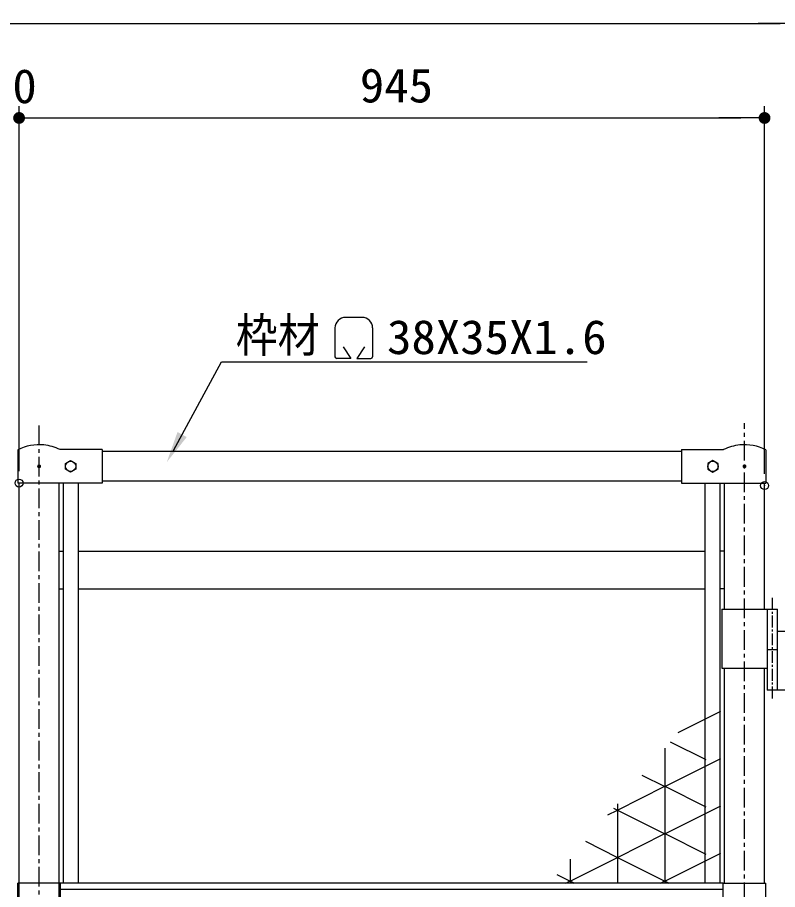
# Model space of a CAD drawing. Units: millimetres, scale not verified. Extents: x -4425 to 4425, y -3150 to 3150.
# Drawn here: x 1653 to 2617, y 496 to 1602 of the extents above; entities that cross this region are included whole.
import ezdxf
from ezdxf.enums import TextEntityAlignment as Align

# ---------------------------------------------------------------- set-up
doc = ezdxf.new("R2010")
doc.units = ezdxf.units.MM
doc.header["$LTSCALE"] = 20
doc.header["$PDMODE"] = 32
doc.header["$PDSIZE"] = 10
for name, pattern in [('DASHED', [7.5, 6, -1.5]), ('USER1', [2, 1.25, -0.25, 0.25, -0.25]), ('USER3', [1.125, 0.75, -0.125, 0.125, -0.125])]:
    doc.linetypes.add(name, pattern=pattern)
for name, color, linetype, lineweight in [('0-0_BUHIN', 7, 'Continuous', 25), ('0-2_KOUZOU', 7, 'Continuous', 25), ('0-3_SUNPOU', 1, 'Continuous', 25), ('0-D_AMI-HATCH', 6, 'Continuous', 25)]:
    doc.layers.add(name, color=color, linetype=linetype, lineweight=lineweight)
doc.layers.add('0-5_DEFPOINTS', color=7, linetype='Continuous')
doc.styles.add('ＭＳ ゴシック', font='')
doc.styles.get('ＭＳ ゴシック').set_extended_font_data('MS Gothic')

# ---------------------------------------------------------------- blocks, each defined once
blk = doc.blocks.new('M1')
at = {"layer": '0-3_SUNPOU'}
blk.add_line((-5, 0), (-38.58, 0), dxfattribs=at)
for points in [[(0, 0), (-5, 0), (-4.96, 0.63)], [(0, 0), (-4.96, -0.63), (-5, 0)], [(0, 0), (-4.96, 0.63), (-4.84, 1.24)], [(0, 0), (-4.84, -1.24), (-4.96, -0.63)], [(0, 0), (-4.84, 1.24), (-4.65, 1.84)], [(0, 0), (-4.65, -1.84), (-4.84, -1.24)], [(0, 0), (-4.65, 1.84), (-4.38, 2.41)], [(0, 0), (-4.38, -2.41), (-4.65, -1.84)], [(0, 0), (-4.38, 2.41), (-4.05, 2.94)], [(0, 0), (-4.05, -2.94), (-4.38, -2.41)], [(0, 0), (-4.05, 2.94), (-3.64, 3.42)], [(0, 0), (-3.64, -3.42), (-4.05, -2.94)], [(0, 0), (-3.64, 3.42), (-3.19, 3.85)], [(0, 0), (-3.19, -3.85), (-3.64, -3.42)], [(0, 0), (-3.19, 3.85), (-2.68, 4.22)], [(0, 0), (-2.68, -4.22), (-3.19, -3.85)], [(0, 0), (-2.68, 4.22), (-2.13, 4.52)], [(0, 0), (-2.13, -4.52), (-2.68, -4.22)], [(0, 0), (-2.13, 4.52), (-1.55, 4.76)], [(0, 0), (-1.55, -4.76), (-2.13, -4.52)], [(0, 0), (-1.55, 4.76), (-0.94, 4.91)], [(0, 0), (-0.94, -4.91), (-1.55, -4.76)], [(0, 0), (-0.94, 4.91), (-0.31, 4.99)], [(0, 0), (-0.31, -4.99), (-0.94, -4.91)], [(0, 0), (-0.31, 4.99), (0.31, 4.99)], [(0, 0), (0.31, -4.99), (-0.31, -4.99)], [(0, 0), (0.31, 4.99), (0.94, 4.91)], [(0, 0), (0.94, 4.91), (1.55, 4.76)], [(0, 0), (1.55, 4.76), (2.13, 4.52)], [(0, 0), (2.13, 4.52), (2.68, 4.22)], [(0, 0), (2.68, 4.22), (3.19, 3.85)], [(0, 0), (3.19, 3.85), (3.64, 3.42)], [(0, 0), (3.64, 3.42), (4.05, 2.94)], [(0, 0), (4.05, 2.94), (4.38, 2.41)], [(0, 0), (4.38, 2.41), (4.65, 1.84)], [(0, 0), (4.65, 1.84), (4.84, 1.24)], [(0, 0), (4.84, 1.24), (4.96, 0.63)], [(0, 0), (4.96, 0.63), (5, 0)], [(0, 0), (0.94, -4.91), (0.31, -4.99)], [(0, 0), (1.55, -4.76), (0.94, -4.91)], [(0, 0), (2.13, -4.52), (1.55, -4.76)], [(0, 0), (2.68, -4.22), (2.13, -4.52)], [(0, 0), (3.19, -3.85), (2.68, -4.22)], [(0, 0), (3.64, -3.42), (3.19, -3.85)], [(0, 0), (4.05, -2.94), (3.64, -3.42)], [(0, 0), (4.38, -2.41), (4.05, -2.94)], [(0, 0), (4.65, -1.84), (4.38, -2.41)], [(0, 0), (4.84, -1.24), (4.65, -1.84)], [(0, 0), (4.96, -0.63), (4.84, -1.24)], [(0, 0), (5, 0), (4.96, -0.63)]]:
    blk.add_solid(points, dxfattribs=at)

msp = doc.modelspace()

# ---------------------------------------------------------------- linework, layer by layer
at = {"layer": '0-0_BUHIN', "color": 1, "linetype": 'USER1'}
for p, q in [((1680.66, -140.02), (1680.66, 1087.95)), ((2574.86, -119.57), (2574.86, 1087.95))]:
    msp.add_line(p, q, dxfattribs=at)
at = {"layer": '0-0_BUHIN'}
for p, q in [((1653.66, 1054.06), (1653.66, 1011.81)), ((1760.66, 1054.31), (1707.16, 1054.31)), ((1760.66, 1054.31), (1760.66, 1011.81)), ((2494.86, 1054.31), (2494.86, 1011.81)), ((2494.86, 1054.31), (2548.36, 1054.31)), ((2601.86, 1054.06), (2601.86, 1011.81)), ((1760.66, 1011.81), (1653.66, 1011.81)), ((2494.86, 1011.81), (2601.86, 1011.81)), ((2546.31, 852.06), (2546.31, 777.06)), ((2546.31, 852.06), (2616.71, 852.06)), ((2603.41, 852.06), (2603.41, 749.06)), ((2616.71, 749.06), (2616.71, 852.06)), ((2616.71, 824.06), (2683.31, 824.06)), ((2603.41, 800.56), (2616.71, 800.56)), ((2546.31, 777.06), (2603.41, 777.06)), ((2683.31, 749.06), (2603.41, 749.06)), ((1707.66, 504.56), (1653.66, 504.56)), ((2547.86, 504.56), (1707.66, 504.56)), ((2547.86, 504.56), (2601.86, 504.56))]:
    msp.add_line(p, q, dxfattribs=at)
at = {"layer": '0-0_BUHIN', "color": 1, "linetype": 'USER3'}
msp.add_line((2610.06, 866.2), (2610.06, 737.49), dxfattribs=at)
at = {"layer": '0-0_BUHIN', "color": 1}
msp.add_line((2547.86, 496.56), (1707.66, 496.56), dxfattribs=at)
at = {"layer": '0-0_BUHIN'}
for centre, start, end in [((1680.66, 1000.48), 84.26077, 116.74368), ((1680.66, 1000.48), 63.78973, 84.26077), ((2574.86, 1000.48), 95.73923, 116.21027), ((2574.86, 1000.48), 63.25632, 95.73923)]:
    msp.add_arc(centre, 60, start, end, dxfattribs=at)
for points in [[(1678.16, 1033.06), (1679.32, 1035.17), (1680.66, 1033.06)], [(1678.16, 1033.06), (1679.07, 1034.99), (1679.32, 1035.17)], [(1678.16, 1033.06), (1678.84, 1034.77), (1679.07, 1034.99)], [(1678.16, 1033.06), (1678.64, 1034.53), (1678.84, 1034.77)], [(1678.16, 1033.06), (1678.47, 1034.27), (1678.64, 1034.53)], [(1678.16, 1033.06), (1678.34, 1033.98), (1678.47, 1034.27)], [(1678.16, 1033.06), (1678.24, 1033.68), (1678.34, 1033.98)], [(1678.16, 1033.06), (1678.18, 1033.37), (1678.24, 1033.68)], [(1681.73, 1030.8), (1678.16, 1033.06), (1680.66, 1033.06)], [(1681.43, 1030.68), (1678.16, 1033.06), (1681.73, 1030.8)], [(1681.13, 1030.61), (1678.16, 1033.06), (1681.43, 1030.68)], [(1680.82, 1030.57), (1678.16, 1033.06), (1681.13, 1030.61)], [(1680.51, 1030.57), (1678.16, 1033.06), (1680.82, 1030.57)], [(1680.19, 1030.61), (1678.16, 1033.06), (1680.51, 1030.57)], [(1679.89, 1030.68), (1678.16, 1033.06), (1680.19, 1030.61)], [(1679.6, 1030.8), (1678.16, 1033.06), (1679.89, 1030.68)], [(1679.32, 1030.95), (1678.16, 1033.06), (1679.6, 1030.8)], [(1679.32, 1030.95), (1678.18, 1032.75), (1678.16, 1033.06)], [(1679.07, 1031.13), (1678.18, 1032.75), (1679.32, 1030.95)], [(1679.07, 1031.13), (1678.24, 1032.44), (1678.18, 1032.75)], [(1678.84, 1031.35), (1678.24, 1032.44), (1679.07, 1031.13)], [(1678.84, 1031.35), (1678.34, 1032.14), (1678.24, 1032.44)], [(1678.64, 1031.59), (1678.34, 1032.14), (1678.84, 1031.35)], [(1678.64, 1031.59), (1678.47, 1031.86), (1678.34, 1032.14)], [(1680.66, 1033.06), (1679.32, 1035.17), (1679.6, 1035.32)], [(1680.66, 1033.06), (1679.6, 1035.32), (1679.89, 1035.44)], [(1680.66, 1033.06), (1679.89, 1035.44), (1680.19, 1035.52)], [(1680.66, 1033.06), (1680.19, 1035.52), (1680.51, 1035.56)], [(1680.66, 1033.06), (1680.51, 1035.56), (1680.82, 1035.56)], [(1680.66, 1033.06), (1680.82, 1035.56), (1681.13, 1035.52)], [(1680.66, 1033.06), (1681.13, 1035.52), (1681.43, 1035.44)], [(1680.66, 1033.06), (1681.43, 1035.44), (1681.73, 1035.32)], [(1680.66, 1033.06), (1681.73, 1035.32), (1683.16, 1033.06)], [(1683.14, 1032.75), (1680.66, 1033.06), (1683.16, 1033.06)], [(1683.08, 1032.44), (1680.66, 1033.06), (1683.14, 1032.75)], [(1682.99, 1032.14), (1680.66, 1033.06), (1683.08, 1032.44)], [(1682.85, 1031.86), (1680.66, 1033.06), (1682.99, 1032.14)], [(1682.68, 1031.59), (1680.66, 1033.06), (1682.85, 1031.86)], [(1682.48, 1031.35), (1680.66, 1033.06), (1682.68, 1031.59)], [(1682.26, 1031.13), (1680.66, 1033.06), (1682.48, 1031.35)], [(1682, 1030.95), (1680.66, 1033.06), (1682.26, 1031.13)], [(1681.73, 1030.8), (1680.66, 1033.06), (1682, 1030.95)], [(1683.16, 1033.06), (1681.73, 1035.32), (1682, 1035.17)], [(1683.14, 1033.37), (1682, 1035.17), (1682.26, 1034.99)], [(1683.16, 1033.06), (1682, 1035.17), (1683.14, 1033.37)], [(1683.08, 1033.68), (1682.26, 1034.99), (1682.48, 1034.77)], [(1683.14, 1033.37), (1682.26, 1034.99), (1683.08, 1033.68)], [(1682.99, 1033.98), (1682.48, 1034.77), (1682.68, 1034.53)], [(1683.08, 1033.68), (1682.48, 1034.77), (1682.99, 1033.98)], [(1682.99, 1033.98), (1682.68, 1034.53), (1682.85, 1034.27)], [(2572.36, 1033.06), (2573.8, 1035.32), (2574.86, 1033.06)], [(2572.36, 1033.06), (2573.52, 1035.17), (2573.8, 1035.32)], [(2572.36, 1033.06), (2573.27, 1034.99), (2573.52, 1035.17)], [(2572.36, 1033.06), (2573.04, 1034.77), (2573.27, 1034.99)], [(2572.36, 1033.06), (2572.84, 1034.53), (2573.04, 1034.77)], [(2572.36, 1033.06), (2572.67, 1034.27), (2572.84, 1034.53)], [(2572.36, 1033.06), (2572.54, 1033.98), (2572.67, 1034.27)], [(2572.36, 1033.06), (2572.44, 1033.68), (2572.54, 1033.98)], [(2572.36, 1033.06), (2572.38, 1033.37), (2572.44, 1033.68)], [(2575.63, 1030.68), (2572.36, 1033.06), (2574.86, 1033.06)], [(2575.33, 1030.61), (2572.36, 1033.06), (2575.63, 1030.68)], [(2575.02, 1030.57), (2572.36, 1033.06), (2575.33, 1030.61)], [(2574.71, 1030.57), (2572.36, 1033.06), (2575.02, 1030.57)], [(2574.39, 1030.61), (2572.36, 1033.06), (2574.71, 1030.57)], [(2574.09, 1030.68), (2572.36, 1033.06), (2574.39, 1030.61)], [(2573.8, 1030.8), (2572.36, 1033.06), (2574.09, 1030.68)], [(2573.52, 1030.95), (2572.36, 1033.06), (2573.8, 1030.8)], [(2573.27, 1031.13), (2572.36, 1033.06), (2573.52, 1030.95)], [(2573.04, 1031.35), (2572.36, 1033.06), (2573.27, 1031.13)], [(2573.04, 1031.35), (2572.38, 1032.75), (2572.36, 1033.06)], [(2572.84, 1031.59), (2572.38, 1032.75), (2573.04, 1031.35)], [(2572.84, 1031.59), (2572.44, 1032.44), (2572.38, 1032.75)], [(2572.67, 1031.86), (2572.44, 1032.44), (2572.84, 1031.59)], [(2572.67, 1031.86), (2572.54, 1032.14), (2572.44, 1032.44)], [(2574.86, 1033.06), (2573.8, 1035.32), (2574.09, 1035.44)], [(2574.86, 1033.06), (2574.09, 1035.44), (2574.39, 1035.52)], [(2574.86, 1033.06), (2574.39, 1035.52), (2574.71, 1035.56)], [(2574.86, 1033.06), (2574.71, 1035.56), (2575.02, 1035.56)], [(2574.86, 1033.06), (2575.02, 1035.56), (2575.33, 1035.52)], [(2574.86, 1033.06), (2575.33, 1035.52), (2575.63, 1035.44)], [(2574.86, 1033.06), (2575.63, 1035.44), (2575.93, 1035.32)], [(2574.86, 1033.06), (2575.93, 1035.32), (2576.2, 1035.17)], [(2574.86, 1033.06), (2576.2, 1035.17), (2576.46, 1034.99)], [(2574.86, 1033.06), (2576.46, 1034.99), (2577.36, 1033.06)], [(2577.34, 1032.75), (2574.86, 1033.06), (2577.36, 1033.06)], [(2577.28, 1032.44), (2574.86, 1033.06), (2577.34, 1032.75)], [(2577.19, 1032.14), (2574.86, 1033.06), (2577.28, 1032.44)], [(2577.05, 1031.86), (2574.86, 1033.06), (2577.19, 1032.14)], [(2576.88, 1031.59), (2574.86, 1033.06), (2577.05, 1031.86)], [(2576.68, 1031.35), (2574.86, 1033.06), (2576.88, 1031.59)], [(2576.46, 1031.13), (2574.86, 1033.06), (2576.68, 1031.35)], [(2576.2, 1030.95), (2574.86, 1033.06), (2576.46, 1031.13)], [(2575.93, 1030.8), (2574.86, 1033.06), (2576.2, 1030.95)], [(2575.63, 1030.68), (2574.86, 1033.06), (2575.93, 1030.8)], [(2577.36, 1033.06), (2576.46, 1034.99), (2576.68, 1034.77)], [(2577.34, 1033.37), (2576.68, 1034.77), (2576.88, 1034.53)], [(2577.36, 1033.06), (2576.68, 1034.77), (2577.34, 1033.37)], [(2577.28, 1033.68), (2576.88, 1034.53), (2577.05, 1034.27)], [(2577.34, 1033.37), (2576.88, 1034.53), (2577.28, 1033.68)], [(2577.28, 1033.68), (2577.05, 1034.27), (2577.19, 1033.98)]]:
    msp.add_solid(points, dxfattribs=at)
at = {"layer": '0-2_KOUZOU'}
for p, q in [((2494.86, 1052.06), (1760.66, 1052.06)), ((1714.16, 1036.81), (1720.66, 1040.57)), ((1720.66, 1040.57), (1727.16, 1036.81)), ((1714.16, 1029.31), (1714.16, 1036.81)), ((1720.66, 1025.56), (1714.16, 1029.31)), ((1727.16, 1029.31), (1720.66, 1025.56)), ((1727.16, 1036.81), (1727.16, 1029.31)), ((1655.26, 504.56), (1655.26, 1011.81)), ((1706.06, 504.56), (1706.06, 1011.81)), ((1711.66, 504.56), (1711.66, 1011.81)), ((1730.66, 504.56), (1730.66, 1011.81)), ((2494.86, 1014.06), (1760.66, 1014.06)), ((2524.86, 504.56), (2524.86, 1011.81)), ((2543.86, 504.56), (2543.86, 1011.81)), ((2549.46, 852.06), (2549.46, 1011.81)), ((2600.26, 852.06), (2600.26, 1011.81)), ((1706.06, 925.51), (1711.66, 925.51)), ((1730.66, 925.51), (2524.86, 925.51)), ((2549.46, 925.51), (2543.86, 925.51)), ((1706.06, 877.51), (1711.66, 877.51)), ((1730.66, 877.51), (2524.86, 877.51)), ((2549.46, 877.51), (2543.86, 877.51)), ((2549.46, 504.56), (2549.46, 777.06)), ((2600.26, 504.56), (2600.26, 777.06)), ((1653.66, 483.56), (1653.66, 504.56)), ((1707.66, 483.56), (1707.66, 504.56)), ((2547.86, 449.56), (2547.86, 504.56)), ((2601.86, 449.56), (2601.86, 504.56))]:
    msp.add_line(p, q, dxfattribs=at)
at = {"layer": '0-2_KOUZOU', "color": 1, "linetype": 'DASHED'}
for p, q in [((1655.26, 483.56), (1655.26, 504.56)), ((1706.06, 483.56), (1706.06, 504.56))]:
    msp.add_line(p, q, dxfattribs=at)
at = {"layer": '0-2_KOUZOU'}
msp.add_lwpolyline([(2534.86, 1040.57), (2528.36, 1036.81), (2528.36, 1029.31), (2534.86, 1025.56), (2541.36, 1029.31), (2541.36, 1036.81)], close=True, dxfattribs=at)
for centre in [(1720.66, 1033.06), (2534.86, 1033.06)]:
    msp.add_circle(centre, 6.5, dxfattribs=at)
at = {"layer": '0-3_SUNPOU'}
for p, q in [((680.51, 1594.88), (2620.01, 1594.88)), ((1655.26, 1026.81), (1655.26, 1489.88)), ((2600.26, 1023.68), (2600.26, 1489.88)), ((1685.26, 1474.88), (2570.26, 1474.88)), ((1851.15, 1052.95), (1911.73, 1165.7)), ((1911.73, 1165.7), (2375.24, 1165.7))]:
    msp.add_line(p, q, dxfattribs=at)
at = {"layer": '0-3_SUNPOU', "color": 3}
for p, q in [((2089.94, 1222.02), (2069.24, 1222.02)), ((2055.74, 1208.52), (2055.74, 1172.07)), ((2103.44, 1208.52), (2103.44, 1172.07)), ((2065.94, 1184.67), (2075.94, 1169.82)), ((2093.24, 1184.67), (2083.24, 1169.82)), ((2075.94, 1169.82), (2057.99, 1169.82)), ((2083.24, 1169.82), (2101.19, 1169.82))]:
    msp.add_line(p, q, dxfattribs=at)
for centre, radius, start, end in [((2069.24, 1208.52), 13.5, 90, 180), ((2089.94, 1208.52), 13.5, 0, 90), ((2057.99, 1172.07), 2.25, 180, 270), ((2101.19, 1172.07), 2.25, 270, 0)]:
    msp.add_arc(centre, radius, start, end, dxfattribs=at)
at = {"layer": '0-3_SUNPOU'}
msp.add_solid([(1867.78, 1070.11), (1842.51, 1038.4), (1856.13, 1076.6)], dxfattribs=at)
at = {"layer": '0-5_DEFPOINTS'}
for p in [(2600.26, 1474.88), (1655.26, 1011.81), (2600.26, 1008.68)]:
    msp.add_point(p, dxfattribs=at)
at = {"layer": '0-D_AMI-HATCH'}
for p, q in [((2490.9, 695.51), (2544.83, 722.6)), ((2473.83, 675.51), (2473.83, 504.56)), ((2480.82, 683.71), (2525.84, 661.1)), ((2473.82, 626.93), (2544.83, 662.6)), ((2444.82, 641.5), (2473.82, 626.93)), ((2413.8, 597.08), (2473.82, 627.23)), ((2473.82, 627.23), (2525.84, 601.1)), ((2408.99, 599.51), (2413.83, 597.08)), ((2413.83, 605.19), (2413.83, 504.56)), ((2473.82, 566.93), (2544.83, 602.6)), ((2401.73, 591), (2413.83, 597.08)), ((2413.8, 597.08), (2473.82, 566.93)), ((2413.8, 537.08), (2473.82, 567.23)), ((2473.82, 567.23), (2525.84, 541.1)), ((2373.16, 557.51), (2413.83, 537.08)), ((2473.82, 506.93), (2544.83, 542.6)), ((2353.82, 506.93), (2413.83, 537.08)), ((2353.83, 534.86), (2353.83, 504.56)), ((2413.8, 537.08), (2473.82, 506.93)), ((2337.15, 515.31), (2353.82, 506.93)), ((2348.51, 504.56), (2353.82, 507.23)), ((2353.82, 507.23), (2359.12, 504.56)), ((2468.51, 504.56), (2473.82, 507.23)), ((2473.82, 507.23), (2479.12, 504.56))]:
    msp.add_line(p, q, dxfattribs=at)

# ---------------------------------------------------------------- block references
at = {"layer": '0-3_SUNPOU', "xscale": 1.5, "yscale": 1.5}
for p in [(2650.01, 1594.88), (2600.26, 1474.88)]:
    msp.add_blockref('M1', p, dxfattribs=at)
at = {"layer": '0-3_SUNPOU', "xscale": 1.5, "yscale": 1.5, "rotation": 180}
msp.add_blockref('M1', (1655.26, 1474.88), dxfattribs=at)

# ---------------------------------------------------------------- texts
at = {"layer": '0-2_KOUZOU', "color": 3, "style": 'ＭＳ ゴシック', "width": 1.05}
msp.add_text('38X35X1.6', height=43.3, dxfattribs=at).set_placement((2121.72, 1162.43), align=Align.BOTTOM_LEFT)
at = {"layer": '0-3_SUNPOU', "color": 3, "style": 'ＭＳ ゴシック'}
for s, width, p in [('10', 1.05, (1615.86, 1480.67)), ('945', 1.05, (2087.26, 1481.55)), ('枠材', 0.9, (1929.91, 1164.92))]:
    msp.add_text(s, height=43.3, dxfattribs=dict(at, width=width)).set_placement(p, align=Align.BOTTOM_LEFT)

doc.saveas('drawing.dxf')
